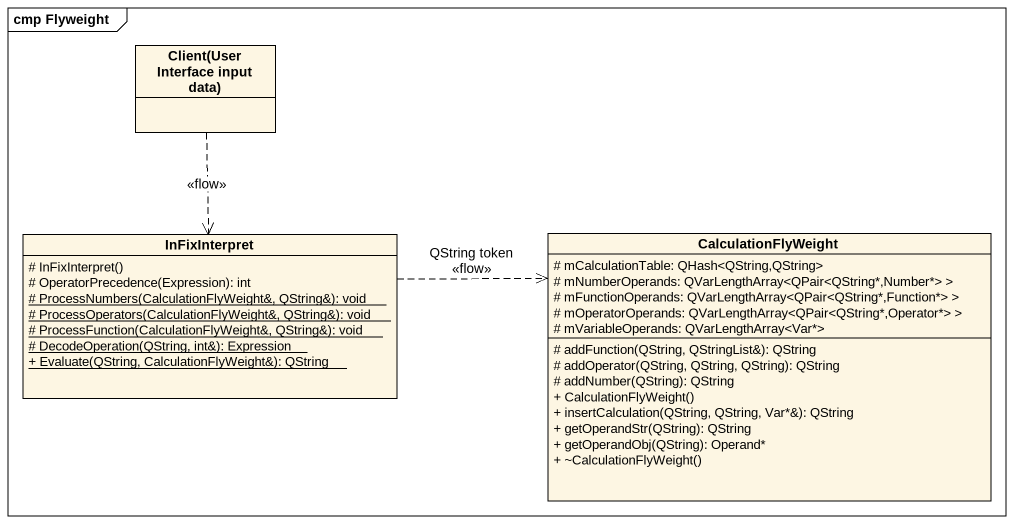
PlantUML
@startuml
mainframe cmp Flyweight
hide circle
hide empty members
skinparam classAttributeIconSize 0
class "Client(User Interface input data)" as Client_User_Interface_input
class InFixInterpret {
  # InFixInterpret()
  # OperatorPrecedence(Expression): int
  {static} # ProcessNumbers(CalculationFlyWeight&, QString&): void
  {static} # ProcessOperators(CalculationFlyWeight&, QString&): void
  {static} # ProcessFunction(CalculationFlyWeight&, QString&): void
  {static} # DecodeOperation(QString, int&): Expression
  {static} + Evaluate(QString, CalculationFlyWeight&): QString
}
class CalculationFlyWeight {
  # mCalculationTable: QHash<QString,QString>
  # mNumberOperands: QVarLengthArray<QPair<QString*,Number*> >
  # mFunctionOperands: QVarLengthArray<QPair<QString*,Function*> >
  # mOperatorOperands: QVarLengthArray<QPair<QString*,Operator*> >
  # mVariableOperands: QVarLengthArray<Var*>
  # addFunction(QString, QStringList&): QString
  # addOperator(QString, QString, QString): QString
  # addNumber(QString): QString
  + CalculationFlyWeight()
  + insertCalculation(QString, QString, Var*&): QString
  + getOperandStr(QString): QString
  + getOperandObj(QString): Operand*
  + ~CalculationFlyWeight()
}
Client_User_Interface_input ..> InFixInterpret : <<flow>>
InFixInterpret .right.> CalculationFlyWeight : QString token\n<<flow>>
@enduml
